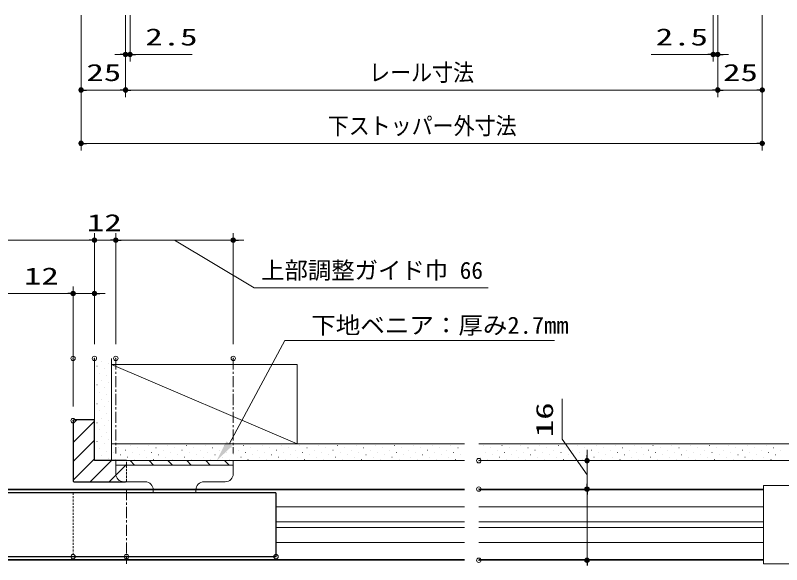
# Model space of a CAD drawing. Units: millimetres, scale not verified. Extents: x -1306 to 1306, y -607 to 607.
# Drawn here: x -692.3 to -261.7, y -342.4 to -33.4 of the extents above; entities that cross this region are included whole.
import ezdxf
from ezdxf.enums import TextEntityAlignment as Align

# ---------------------------------------------------------------- set-up
doc = ezdxf.new("R2010")
doc.units = ezdxf.units.MM
doc.header["$LTSCALE"] = 5
doc.header["$PDMODE"] = 32
doc.header["$PDSIZE"] = 2.5
doc.linetypes.add('USER1', pattern=[0.375, 0.25, -0.125])
doc.linetypes.add('USER3', pattern=[2, 1.25, -0.25, 0.25, -0.25])
for name, color, linetype, lineweight in [('0-1_線(黄)', 2, 'Continuous', 15), ('0-2_点線(水)', 4, 'USER1', 9), ('0-3_ハッチング', 6, 'Continuous', 9), ('0-4_線(白)', 7, 'Continuous', 30), ('0-5_線(水)', 4, 'Continuous', 9), ('0-6_寸法線', 3, 'Continuous', 13), ('0-7_0', 3, 'Continuous', 25), ('0-8_DEFPOINTS', 7, 'Continuous', 5), ('0-A_中心線', 3, 'USER3', 9), ('0-D_点線(黄)', 2, 'USER1', 15)]:
    doc.layers.add(name, color=color, linetype=linetype, lineweight=lineweight)
doc.styles.add('ＭＳ ゴシック', font='')
doc.styles.get('ＭＳ ゴシック').set_extended_font_data('MS Gothic')

# ---------------------------------------------------------------- blocks, each defined once
blk = doc.blocks.new('_DOT')
at = {"layer": '0-7_0'}
blk.add_line((-2.5, 0), (-5, 0), dxfattribs=at)
for points in [[(0, 0), (-2.5, 0), (-2.48, 0.313)], [(0, 0), (-2.48, -0.313), (-2.5, 0)], [(0, 0), (-2.48, 0.313), (-2.421, 0.622)], [(0, 0), (-2.421, -0.622), (-2.48, -0.313)], [(0, 0), (-2.421, 0.622), (-2.324, 0.92)], [(0, 0), (-2.324, -0.92), (-2.421, -0.622)], [(0, 0), (-2.324, 0.92), (-2.191, 1.204)], [(0, 0), (-2.191, -1.204), (-2.324, -0.92)], [(0, 0), (-2.191, 1.204), (-2.023, 1.469)], [(0, 0), (-2.023, -1.469), (-2.191, -1.204)], [(0, 0), (-2.023, 1.469), (-1.822, 1.711)], [(0, 0), (-1.822, -1.711), (-2.023, -1.469)], [(0, 0), (-1.822, 1.711), (-1.594, 1.926)], [(0, 0), (-1.594, -1.926), (-1.822, -1.711)], [(0, 0), (-1.594, 1.926), (-1.34, 2.111)], [(0, 0), (-1.34, -2.111), (-1.594, -1.926)], [(0, 0), (-1.34, 2.111), (-1.064, 2.262)], [(0, 0), (-1.064, -2.262), (-1.34, -2.111)], [(0, 0), (-1.064, 2.262), (-0.773, 2.378)], [(0, 0), (-0.773, -2.378), (-1.064, -2.262)], [(0, 0), (-0.773, 2.378), (-0.468, 2.456)], [(0, 0), (-0.468, -2.456), (-0.773, -2.378)], [(0, 0), (-0.468, 2.456), (-0.157, 2.495)], [(0, 0), (-0.157, -2.495), (-0.468, -2.456)], [(0, 0), (-0.157, 2.495), (0.157, 2.495)], [(0, 0), (0.157, -2.495), (-0.157, -2.495)], [(0, 0), (0.157, 2.495), (0.468, 2.456)], [(0, 0), (0.468, 2.456), (0.773, 2.378)], [(0, 0), (0.773, 2.378), (1.064, 2.262)], [(0, 0), (1.064, 2.262), (1.34, 2.111)], [(0, 0), (1.34, 2.111), (1.594, 1.926)], [(0, 0), (1.594, 1.926), (1.822, 1.711)], [(0, 0), (1.822, 1.711), (2.023, 1.469)], [(0, 0), (2.023, 1.469), (2.191, 1.204)], [(0, 0), (2.191, 1.204), (2.324, 0.92)], [(0, 0), (2.324, 0.92), (2.421, 0.622)], [(0, 0), (2.421, 0.622), (2.48, 0.313)], [(0, 0), (2.48, 0.313), (2.5, 0)], [(0, 0), (0.468, -2.456), (0.157, -2.495)], [(0, 0), (0.773, -2.378), (0.468, -2.456)], [(0, 0), (1.064, -2.262), (0.773, -2.378)], [(0, 0), (1.34, -2.111), (1.064, -2.262)], [(0, 0), (1.594, -1.926), (1.34, -2.111)], [(0, 0), (1.822, -1.711), (1.594, -1.926)], [(0, 0), (2.023, -1.469), (1.822, -1.711)], [(0, 0), (2.191, -1.204), (2.023, -1.469)], [(0, 0), (2.324, -0.92), (2.191, -1.204)], [(0, 0), (2.421, -0.622), (2.324, -0.92)], [(0, 0), (2.48, -0.313), (2.421, -0.622)], [(0, 0), (2.5, 0), (2.48, -0.313)]]:
    blk.add_solid(points, dxfattribs=at)

msp = doc.modelspace()

# ---------------------------------------------------------------- linework, layer by layer
at = {"layer": '0-1_線(黄)'}
for p, q in [((-647.867, -283.888), (-647.867, -226.388)), ((-638.367, -283.888), (-638.367, -226.388)), ((-638.367, -229.888), (-533.867, -229.888)), ((-638.367, -274.388), (-439.868, -274.388)), ((-431.868, -274.388), (-232.868, -274.388)), ((-647.867, -283.888), (-439.868, -283.888)), ((-569.867, -286.388), (-569.867, -283.888)), ((-431.868, -283.888), (-232.615, -283.888)), ((-635.867, -291.288), (-635.867, -286.388)), ((-569.867, -291.288), (-569.867, -286.388)), ((-631.367, -295.788), (-630.267, -295.788)), ((-630.267, -295.788), (-619.327, -295.788)), ((-574.367, -295.788), (-586.327, -295.788)), ((-614.827, -300.288), (-614.827, -301.888)), ((-590.827, -300.288), (-590.827, -301.888))]:
    msp.add_line(p, q, dxfattribs=at)
for points in [[(-638.367, -229.888), (-533.867, -274.388), (-533.867, -229.888)], [(-569.867, -286.388), (-635.867, -286.388), (-635.867, -283.888)]]:
    msp.add_lwpolyline(points, dxfattribs=at)
for centre, start, end in [((-631.367, -291.288), 180, 270), ((-574.367, -291.288), 270, 0), ((-619.327, -300.288), 0, 90), ((-586.327, -300.288), 90, 180)]:
    msp.add_arc(centre, 4.5, start, end, dxfattribs=at)
at = {"layer": '0-2_点線(水)'}
for q in [(-629.867, -283.888), (-630.367, -295.888)]:
    msp.add_line((-629.867, -295.388), q, dxfattribs=at)
at = {"layer": '0-3_ハッチング'}
for p, q in [((-647.761, -226.753), (-647.711, -226.753)), ((-643.784, -228.079), (-643.734, -228.079)), ((-646.435, -230.73), (-646.385, -230.73)), ((-642.458, -232.056), (-642.408, -232.056)), ((-639.806, -229.405), (-639.756, -229.405)), ((-645.11, -234.708), (-645.06, -234.708)), ((-641.132, -236.034), (-641.082, -236.034)), ((-638.481, -233.382), (-638.431, -233.382)), ((-647.761, -237.36), (-647.711, -237.36)), ((-643.784, -238.685), (-643.734, -238.685)), ((-639.806, -240.011), (-639.756, -240.011)), ((-646.435, -241.337), (-646.385, -241.337)), ((-645.11, -245.314), (-645.06, -245.314)), ((-642.458, -242.663), (-642.408, -242.663)), ((-638.481, -243.989), (-638.431, -243.989)), ((-647.761, -247.966), (-647.711, -247.966)), ((-643.784, -249.292), (-643.734, -249.292)), ((-641.132, -246.64), (-641.082, -246.64)), ((-646.435, -251.944), (-646.385, -251.944)), ((-642.458, -253.269), (-642.408, -253.269)), ((-639.806, -250.618), (-639.756, -250.618)), ((-645.11, -255.921), (-645.06, -255.921)), ((-641.132, -257.247), (-641.082, -257.247)), ((-638.481, -254.595), (-638.431, -254.595)), ((-659.867, -263.084), (-657.671, -260.888)), ((-659.867, -273.691), (-647.867, -261.691)), ((-647.761, -258.573), (-647.711, -258.573)), ((-646.435, -262.55), (-646.385, -262.55)), ((-643.784, -259.899), (-643.734, -259.899)), ((-639.806, -261.224), (-639.756, -261.224)), ((-645.11, -266.528), (-645.06, -266.528)), ((-642.458, -263.876), (-642.408, -263.876)), ((-638.481, -265.202), (-638.431, -265.202)), ((-647.761, -269.179), (-647.711, -269.179)), ((-643.784, -270.505), (-643.734, -270.505)), ((-641.132, -267.853), (-641.082, -267.853)), ((-659.867, -284.298), (-647.867, -272.298)), ((-646.435, -273.157), (-646.385, -273.157)), ((-642.458, -274.483), (-642.408, -274.483)), ((-639.806, -271.831), (-639.756, -271.831)), ((-627.874, -275.308), (-627.824, -275.308)), ((-617.267, -275.308), (-617.217, -275.308)), ((-606.661, -275.308), (-606.611, -275.308)), ((-596.054, -275.308), (-596.004, -275.308)), ((-585.448, -275.308), (-585.398, -275.308)), ((-574.841, -275.308), (-574.791, -275.308)), ((-564.234, -275.308), (-564.184, -275.308)), ((-553.628, -275.308), (-553.578, -275.308)), ((-543.021, -275.308), (-542.971, -275.308)), ((-532.415, -275.308), (-532.365, -275.308)), ((-521.808, -275.308), (-521.758, -275.308)), ((-511.201, -275.308), (-511.151, -275.308)), ((-500.595, -275.308), (-500.545, -275.308)), ((-489.988, -275.308), (-489.938, -275.308)), ((-479.382, -275.308), (-479.332, -275.308)), ((-468.775, -275.308), (-468.725, -275.308)), ((-458.168, -275.308), (-458.118, -275.308)), ((-447.562, -275.308), (-447.512, -275.308)), ((-429.481, -275.308), (-429.431, -275.308)), ((-418.874, -275.308), (-418.824, -275.308)), ((-408.268, -275.308), (-408.218, -275.308)), ((-397.661, -275.308), (-397.611, -275.308)), ((-387.054, -275.308), (-387.004, -275.308)), ((-376.448, -275.308), (-376.398, -275.308)), ((-365.841, -275.308), (-365.791, -275.308)), ((-355.235, -275.308), (-355.185, -275.308)), ((-344.628, -275.308), (-344.578, -275.308)), ((-334.021, -275.308), (-333.971, -275.308)), ((-323.415, -275.308), (-323.365, -275.308)), ((-312.808, -275.308), (-312.758, -275.308)), ((-302.202, -275.308), (-302.152, -275.308)), ((-291.595, -275.308), (-291.545, -275.308)), ((-280.988, -275.308), (-280.938, -275.308)), ((-270.382, -275.308), (-270.332, -275.308)), ((-647.761, -279.786), (-647.711, -279.786)), ((-645.11, -277.134), (-645.06, -277.134)), ((-641.132, -278.46), (-641.082, -278.46)), ((-638.481, -275.808), (-638.431, -275.808)), ((-637.155, -279.286), (-637.105, -279.286)), ((-634.503, -276.634), (-634.453, -276.634)), ((-630.526, -277.96), (-630.476, -277.96)), ((-626.548, -279.286), (-626.498, -279.286)), ((-623.896, -276.634), (-623.846, -276.634)), ((-619.919, -277.96), (-619.869, -277.96)), ((-615.941, -279.286), (-615.891, -279.286)), ((-613.29, -276.634), (-613.24, -276.634)), ((-609.312, -277.96), (-609.262, -277.96)), ((-605.335, -279.286), (-605.285, -279.286)), ((-602.683, -276.634), (-602.633, -276.634)), ((-598.706, -277.96), (-598.656, -277.96)), ((-594.728, -279.286), (-594.678, -279.286)), ((-592.077, -276.634), (-592.027, -276.634)), ((-588.099, -277.96), (-588.049, -277.96)), ((-584.122, -279.286), (-584.072, -279.286)), ((-581.47, -276.634), (-581.42, -276.634)), ((-577.493, -277.96), (-577.443, -277.96)), ((-573.515, -279.286), (-573.465, -279.286)), ((-570.863, -276.634), (-570.813, -276.634)), ((-566.886, -277.96), (-566.836, -277.96)), ((-562.908, -279.286), (-562.858, -279.286)), ((-560.257, -276.634), (-560.207, -276.634)), ((-556.279, -277.96), (-556.229, -277.96)), ((-552.302, -279.286), (-552.252, -279.286)), ((-549.65, -276.634), (-549.6, -276.634)), ((-545.673, -277.96), (-545.623, -277.96)), ((-541.695, -279.286), (-541.645, -279.286)), ((-539.044, -276.634), (-538.994, -276.634)), ((-535.066, -277.96), (-535.016, -277.96)), ((-531.089, -279.286), (-531.039, -279.286)), ((-528.437, -276.634), (-528.387, -276.634)), ((-524.46, -277.96), (-524.41, -277.96)), ((-520.482, -279.286), (-520.432, -279.286)), ((-517.83, -276.634), (-517.78, -276.634)), ((-513.853, -277.96), (-513.803, -277.96)), ((-509.875, -279.286), (-509.825, -279.286)), ((-507.224, -276.634), (-507.174, -276.634)), ((-503.246, -277.96), (-503.196, -277.96)), ((-499.269, -279.286), (-499.219, -279.286)), ((-496.617, -276.634), (-496.567, -276.634)), ((-492.64, -277.96), (-492.59, -277.96)), ((-488.662, -279.286), (-488.612, -279.286)), ((-486.011, -276.634), (-485.961, -276.634)), ((-482.033, -277.96), (-481.983, -277.96)), ((-478.056, -279.286), (-478.006, -279.286)), ((-475.404, -276.634), (-475.354, -276.634)), ((-471.427, -277.96), (-471.377, -277.96)), ((-467.449, -279.286), (-467.399, -279.286)), ((-464.797, -276.634), (-464.747, -276.634)), ((-460.82, -277.96), (-460.77, -277.96)), ((-456.842, -279.286), (-456.792, -279.286)), ((-454.191, -276.634), (-454.141, -276.634)), ((-450.213, -277.96), (-450.163, -277.96)), ((-446.236, -279.286), (-446.186, -279.286)), ((-443.584, -276.634), (-443.534, -276.634)), ((-428.155, -279.286), (-428.105, -279.286)), ((-425.503, -276.634), (-425.453, -276.634)), ((-421.526, -277.96), (-421.476, -277.96)), ((-417.548, -279.286), (-417.498, -279.286)), ((-414.897, -276.634), (-414.847, -276.634)), ((-410.919, -277.96), (-410.869, -277.96)), ((-406.942, -279.286), (-406.892, -279.286)), ((-404.29, -276.634), (-404.24, -276.634)), ((-400.313, -277.96), (-400.263, -277.96)), ((-396.335, -279.286), (-396.285, -279.286)), ((-393.684, -276.634), (-393.634, -276.634)), ((-389.706, -277.96), (-389.656, -277.96)), ((-385.729, -279.286), (-385.679, -279.286)), ((-383.077, -276.634), (-383.027, -276.634)), ((-379.1, -277.96), (-379.05, -277.96)), ((-375.122, -279.286), (-375.072, -279.286)), ((-372.47, -276.634), (-372.42, -276.634)), ((-368.493, -277.96), (-368.443, -277.96)), ((-364.515, -279.286), (-364.465, -279.286)), ((-361.864, -276.634), (-361.814, -276.634)), ((-357.886, -277.96), (-357.836, -277.96)), ((-353.909, -279.286), (-353.859, -279.286)), ((-351.257, -276.634), (-351.207, -276.634)), ((-347.28, -277.96), (-347.23, -277.96)), ((-343.302, -279.286), (-343.252, -279.286)), ((-340.651, -276.634), (-340.601, -276.634)), ((-336.673, -277.96), (-336.623, -277.96)), ((-332.696, -279.286), (-332.646, -279.286)), ((-330.044, -276.634), (-329.994, -276.634)), ((-326.067, -277.96), (-326.017, -277.96)), ((-322.089, -279.286), (-322.039, -279.286)), ((-319.437, -276.634), (-319.387, -276.634)), ((-315.46, -277.96), (-315.41, -277.96)), ((-311.482, -279.286), (-311.432, -279.286)), ((-308.831, -276.634), (-308.781, -276.634)), ((-304.853, -277.96), (-304.803, -277.96)), ((-300.876, -279.286), (-300.826, -279.286)), ((-298.224, -276.634), (-298.174, -276.634)), ((-294.247, -277.96), (-294.197, -277.96)), ((-290.269, -279.286), (-290.219, -279.286)), ((-287.618, -276.634), (-287.568, -276.634)), ((-283.64, -277.96), (-283.59, -277.96)), ((-279.663, -279.286), (-279.613, -279.286)), ((-277.011, -276.634), (-276.961, -276.634)), ((-273.034, -277.96), (-272.984, -277.96)), ((-269.056, -279.286), (-269.006, -279.286)), ((-266.404, -276.634), (-266.354, -276.634)), ((-262.427, -277.96), (-262.377, -277.96)), ((-659.867, -294.904), (-647.867, -282.904)), ((-650.245, -295.888), (-638.245, -283.888)), ((-646.435, -283.763), (-646.385, -283.763)), ((-643.784, -281.112), (-643.734, -281.112)), ((-639.806, -282.438), (-639.756, -282.438)), ((-635.829, -283.263), (-635.779, -283.263)), ((-633.177, -280.612), (-633.127, -280.612)), ((-629.2, -281.938), (-629.15, -281.938)), ((-625.272, -286.388), (-627.772, -283.888)), ((-625.222, -283.263), (-625.172, -283.263)), ((-622.571, -280.612), (-622.521, -280.612)), ((-618.593, -281.938), (-618.543, -281.938)), ((-614.665, -286.388), (-617.165, -283.888)), ((-614.616, -283.263), (-614.566, -283.263)), ((-611.964, -280.612), (-611.914, -280.612)), ((-607.987, -281.938), (-607.937, -281.938)), ((-604.058, -286.388), (-606.558, -283.888)), ((-604.009, -283.263), (-603.959, -283.263)), ((-601.357, -280.612), (-601.307, -280.612)), ((-597.38, -281.938), (-597.33, -281.938)), ((-593.452, -286.388), (-595.952, -283.888)), ((-593.402, -283.263), (-593.352, -283.263)), ((-590.751, -280.612), (-590.701, -280.612)), ((-586.773, -281.938), (-586.723, -281.938)), ((-582.845, -286.388), (-585.345, -283.888)), ((-582.796, -283.263), (-582.746, -283.263)), ((-580.144, -280.612), (-580.094, -280.612)), ((-576.167, -281.938), (-576.117, -281.938)), ((-572.239, -286.388), (-574.739, -283.888)), ((-572.189, -283.263), (-572.139, -283.263)), ((-569.538, -280.612), (-569.488, -280.612)), ((-565.56, -281.938), (-565.51, -281.938)), ((-561.583, -283.263), (-561.533, -283.263)), ((-558.931, -280.612), (-558.881, -280.612)), ((-554.954, -281.938), (-554.904, -281.938)), ((-550.976, -283.263), (-550.926, -283.263)), ((-548.324, -280.612), (-548.274, -280.612)), ((-544.347, -281.938), (-544.297, -281.938)), ((-540.369, -283.263), (-540.319, -283.263)), ((-537.718, -280.612), (-537.668, -280.612)), ((-533.74, -281.938), (-533.69, -281.938)), ((-529.763, -283.263), (-529.713, -283.263)), ((-527.111, -280.612), (-527.061, -280.612)), ((-523.134, -281.938), (-523.084, -281.938)), ((-519.156, -283.263), (-519.106, -283.263)), ((-516.505, -280.612), (-516.455, -280.612)), ((-512.527, -281.938), (-512.477, -281.938)), ((-508.55, -283.263), (-508.5, -283.263)), ((-505.898, -280.612), (-505.848, -280.612)), ((-501.921, -281.938), (-501.871, -281.938)), ((-497.943, -283.263), (-497.893, -283.263)), ((-495.291, -280.612), (-495.241, -280.612)), ((-491.314, -281.938), (-491.264, -281.938)), ((-487.336, -283.263), (-487.286, -283.263)), ((-484.685, -280.612), (-484.635, -280.612)), ((-480.707, -281.938), (-480.657, -281.938)), ((-476.73, -283.263), (-476.68, -283.263)), ((-474.078, -280.612), (-474.028, -280.612)), ((-470.101, -281.938), (-470.051, -281.938)), ((-466.123, -283.263), (-466.073, -283.263)), ((-463.472, -280.612), (-463.422, -280.612)), ((-459.494, -281.938), (-459.444, -281.938)), ((-455.517, -283.263), (-455.467, -283.263)), ((-452.865, -280.612), (-452.815, -280.612)), ((-448.888, -281.938), (-448.838, -281.938)), ((-444.91, -283.263), (-444.86, -283.263)), ((-442.258, -280.612), (-442.208, -280.612)), ((-430.807, -281.938), (-430.757, -281.938)), ((-426.829, -283.263), (-426.779, -283.263)), ((-424.178, -280.612), (-424.128, -280.612)), ((-420.2, -281.938), (-420.15, -281.938)), ((-416.223, -283.263), (-416.173, -283.263)), ((-413.571, -280.612), (-413.521, -280.612)), ((-409.594, -281.938), (-409.544, -281.938)), ((-405.616, -283.263), (-405.566, -283.263)), ((-402.964, -280.612), (-402.914, -280.612)), ((-398.987, -281.938), (-398.937, -281.938)), ((-395.009, -283.263), (-394.959, -283.263)), ((-392.358, -280.612), (-392.308, -280.612)), ((-388.38, -281.938), (-388.33, -281.938)), ((-384.403, -283.263), (-384.353, -283.263)), ((-381.751, -280.612), (-381.701, -280.612)), ((-377.774, -281.938), (-377.724, -281.938)), ((-373.796, -283.263), (-373.746, -283.263)), ((-371.145, -280.612), (-371.095, -280.612)), ((-367.167, -281.938), (-367.117, -281.938)), ((-363.19, -283.263), (-363.14, -283.263)), ((-360.538, -280.612), (-360.488, -280.612)), ((-356.561, -281.938), (-356.511, -281.938)), ((-352.583, -283.263), (-352.533, -283.263)), ((-349.931, -280.612), (-349.881, -280.612)), ((-345.954, -281.938), (-345.904, -281.938)), ((-341.976, -283.263), (-341.926, -283.263)), ((-339.325, -280.612), (-339.275, -280.612)), ((-335.347, -281.938), (-335.297, -281.938)), ((-331.37, -283.263), (-331.32, -283.263)), ((-328.718, -280.612), (-328.668, -280.612)), ((-324.741, -281.938), (-324.691, -281.938)), ((-320.763, -283.263), (-320.713, -283.263)), ((-318.112, -280.612), (-318.062, -280.612)), ((-314.134, -281.938), (-314.084, -281.938)), ((-310.157, -283.263), (-310.107, -283.263)), ((-307.505, -280.612), (-307.455, -280.612)), ((-303.527, -281.938), (-303.477, -281.938)), ((-299.55, -283.263), (-299.5, -283.263)), ((-296.898, -280.612), (-296.848, -280.612)), ((-292.921, -281.938), (-292.871, -281.938)), ((-288.943, -283.263), (-288.893, -283.263)), ((-286.292, -280.612), (-286.242, -280.612)), ((-282.314, -281.938), (-282.264, -281.938)), ((-278.337, -283.263), (-278.287, -283.263)), ((-275.685, -280.612), (-275.635, -280.612)), ((-271.708, -281.938), (-271.658, -281.938)), ((-267.73, -283.263), (-267.68, -283.263)), ((-265.079, -280.612), (-265.029, -280.612)), ((-639.638, -295.888), (-635.801, -292.051))]:
    msp.add_line(p, q, dxfattribs=at)
msp.add_lwpolyline([(-635.801, -292.051), (-630.138, -286.388), (-629.867, -286.117)], dxfattribs=at)
at = {"layer": '0-4_線(白)'}
for p, q in [((-659.867, -261.388), (-659.367, -260.888)), ((-659.867, -261.388), (-659.867, -295.388)), ((-648.367, -260.888), (-659.367, -260.888)), ((-647.867, -261.388), (-648.367, -260.888)), ((-647.867, -283.888), (-647.867, -261.388)), ((-629.867, -283.888), (-647.867, -283.888)), ((-659.367, -295.888), (-659.867, -295.388)), ((-659.367, -295.888), (-630.367, -295.888)), ((-545.863, -301.888), (-751.365, -301.888)), ((-545.863, -301.888), (-545.863, -337.888)), ((-545.863, -337.888), (-751.365, -337.888))]:
    msp.add_line(p, q, dxfattribs=at)
at = {"layer": '0-5_線(水)'}
for p, q in [((-614.827, -299.888), (-751.365, -299.888)), ((-439.868, -300.388), (-751.365, -300.388)), ((-439.868, -299.888), (-667.167, -299.888)), ((-271.867, -299.888), (-431.868, -299.888)), ((-271.867, -300.388), (-431.868, -300.388)), ((-271.867, -297.888), (-271.867, -341.888)), ((-271.867, -297.888), (-232.867, -297.888)), ((-545.823, -309.888), (-439.868, -309.888)), ((-431.868, -309.888), (-271.867, -309.888)), ((-545.823, -318.288), (-439.868, -318.288)), ((-431.868, -318.288), (-271.867, -318.288)), ((-545.823, -321.488), (-439.868, -321.488)), ((-431.868, -321.488), (-271.867, -321.488)), ((-545.823, -329.888), (-439.868, -329.888)), ((-431.868, -329.888), (-271.867, -329.888)), ((-439.868, -339.388), (-751.365, -339.388)), ((-439.868, -339.888), (-751.365, -339.888)), ((-271.867, -339.388), (-431.868, -339.388)), ((-271.867, -339.888), (-431.868, -339.888)), ((-271.867, -341.888), (-232.867, -341.888))]:
    msp.add_line(p, q, dxfattribs=at)
at = {"layer": '0-6_寸法線'}
for p, q in [((-655.366, -33.446), (-655.366, -79.446)), ((-655.366, -33.446), (-655.366, -109.446)), ((-630.366, -33.446), (-630.366, -79.446)), ((-630.366, -33.446), (-630.366, -59.446)), ((-630.366, -33.446), (-630.366, -79.446)), ((-627.866, -33.446), (-627.866, -59.446)), ((-300.12, -33.446), (-300.12, -59.446)), ((-297.62, -33.446), (-297.62, -79.446)), ((-297.62, -33.446), (-297.62, -79.446)), ((-297.62, -33.446), (-297.62, -59.446)), ((-272.62, -33.446), (-272.62, -79.446)), ((-272.62, -33.446), (-272.62, -109.446)), ((-633.366, -55.446), (-636.366, -55.446)), ((-630.366, -55.446), (-627.866, -55.446)), ((-624.866, -55.446), (-592.913, -55.446)), ((-303.12, -55.446), (-335.072, -55.446)), ((-297.62, -55.446), (-300.12, -55.446)), ((-294.62, -55.446), (-291.62, -55.446)), ((-633.366, -75.446), (-652.366, -75.446)), ((-300.62, -75.446), (-627.366, -75.446)), ((-275.62, -75.446), (-294.62, -75.446)), ((-275.62, -105.446), (-652.366, -105.446)), ((-647.867, -218.388), (-647.867, -155.888)), ((-647.867, -218.388), (-647.867, -155.888)), ((-635.867, -218.388), (-635.867, -155.888)), ((-635.867, -218.388), (-635.867, -155.888)), ((-569.867, -218.388), (-569.867, -155.888)), ((-924.867, -159.888), (-650.867, -159.888)), ((-650.867, -159.888), (-653.867, -159.888)), ((-647.867, -159.888), (-635.867, -159.888)), ((-638.867, -159.888), (-641.867, -159.888)), ((-635.867, -159.888), (-569.867, -159.888)), ((-635.867, -159.888), (-569.867, -159.888)), ((-632.867, -159.888), (-629.867, -159.888)), ((-566.867, -159.888), (-563.867, -159.888)), ((-659.867, -253.388), (-659.867, -185.888)), ((-659.867, -218.388), (-659.867, -185.888)), ((-647.867, -218.388), (-647.867, -185.888)), ((-912.867, -189.888), (-662.867, -189.888)), ((-662.867, -189.888), (-688.629, -189.888)), ((-647.867, -189.888), (-659.867, -189.888)), ((-644.867, -189.888), (-641.867, -189.888)), ((-371.067, -280.888), (-371.067, -277.888)), ((-423.868, -283.888), (-367.067, -283.888)), ((-371.067, -283.888), (-371.067, -299.888)), ((-371.067, -283.888), (-371.067, -299.888)), ((-371.067, -296.888), (-371.067, -293.888)), ((-423.868, -299.888), (-367.067, -299.888)), ((-423.868, -299.888), (-367.067, -299.888)), ((-371.067, -299.888), (-371.067, -339.888)), ((-371.067, -302.888), (-371.067, -305.888)), ((-423.868, -339.888), (-367.067, -339.888))]:
    msp.add_line(p, q, dxfattribs=at)
for points in [[(-602.867, -159.888), (-558.165, -186.7), (-426.546, -186.7)], [(-389.426, -216.384), (-540.84, -216.384), (-572.033, -274.27)], [(-371.067, -291.888), (-385.135, -271.847), (-385.135, -249.085)]]:
    msp.add_lwpolyline(points, dxfattribs=at)
msp.add_solid([(-579.209, -283.888), (-573.703, -273.024), (-570.363, -275.516)], dxfattribs=at)
at = {"layer": '0-8_DEFPOINTS'}
for p in [(-630.366, -55.446), (-300.12, -55.446), (-655.366, -75.446), (-630.366, -75.446), (-297.62, -75.446), (-655.366, -105.446), (-647.867, -159.888), (-635.867, -159.888), (-569.867, -159.888), (-659.867, -189.888), (-647.867, -189.888), (-659.867, -226.388), (-647.867, -226.388), (-635.867, -226.388), (-569.867, -226.388), (-659.867, -261.388), (-431.868, -283.888), (-431.868, -299.888), (-431.868, -299.888), (-371.067, -299.888), (-659.867, -337.888), (-659.867, -337.888), (-629.867, -337.888), (-545.863, -337.888), (-431.868, -339.888), (-371.067, -339.888)]:
    msp.add_point(p, dxfattribs=at)
at = {"layer": '0-A_中心線'}
for p, q in [((-635.867, -226.388), (-635.867, -279.888)), ((-569.867, -226.388), (-569.867, -279.888)), ((-629.867, -299.888), (-629.867, -341.879))]:
    msp.add_line(p, q, dxfattribs=at)
at = {"layer": '0-D_点線(黄)'}
msp.add_line((-659.867, -301.888), (-659.867, -337.888), dxfattribs=at)

# ---------------------------------------------------------------- block references
at = {"layer": '0-6_寸法線', "xscale": 0.6, "yscale": 0.6}
for p in [(-630.366, -55.446), (-300.12, -55.446), (-630.366, -75.446), (-297.62, -75.446), (-272.62, -75.446), (-272.62, -105.446), (-647.867, -159.888), (-647.867, -159.888), (-635.867, -159.888), (-659.867, -189.888), (-659.867, -189.888)]:
    msp.add_blockref('_DOT', p, dxfattribs=at)
for p, rotation in [((-627.866, -55.446), 180), ((-297.62, -55.446), 180), ((-655.366, -75.446), 180), ((-630.366, -75.446), 180), ((-297.62, -75.446), 180), ((-655.366, -105.446), 180), ((-635.867, -159.888), 180), ((-569.867, -159.888), 180), ((-647.867, -189.888), 180), ((-371.067, -283.888), 270), ((-371.067, -299.888), 270), ((-371.067, -299.888), 90), ((-371.067, -339.888), 90)]:
    msp.add_blockref('_DOT', p, dxfattribs=dict(at, rotation=rotation))

# ---------------------------------------------------------------- texts
at = {"layer": '0-6_寸法線', "style": 'ＭＳ ゴシック'}
for s, height, width, p in [('2.5', 9.604, 1.5, (-619.294, -53.297)), ('2.5', 9.604, 1.5, (-332.501, -53.297)), ('レール寸法', 9.604, 0.9, (-493.516, -73.297)), ('25', 9.604, 1.5, (-652.39, -73.297)), ('25', 9.604, 1.5, (-294.644, -73.297)), ('下ストッパー外寸法', 9.604, 0.9, (-516.766, -103.297)), ('12', 9.604, 1.5, (-652.105, -157.738)), ('12', 9.604, 1.5, (-687.486, -187.738)), ('下地ベニア：厚み2.7mm', 9.621, 1.05, (-526.04, -215.434))]:
    msp.add_text(s, height=height, dxfattribs=dict(at, width=width)).set_placement(p, align=Align.BOTTOM_LEFT)
msp.add_text('上部調整ガイド巾 66', height=9.621, dxfattribs=at).set_placement((-554.165, -184.55), align=Align.BOTTOM_LEFT)
at = {"layer": '0-6_寸法線', "style": 'ＭＳ ゴシック', "width": 1.5}
msp.add_text('16', height=9.604, rotation=90, dxfattribs=at).set_placement((-387.284, -270.705), align=Align.BOTTOM_LEFT)

doc.saveas('drawing.dxf')
